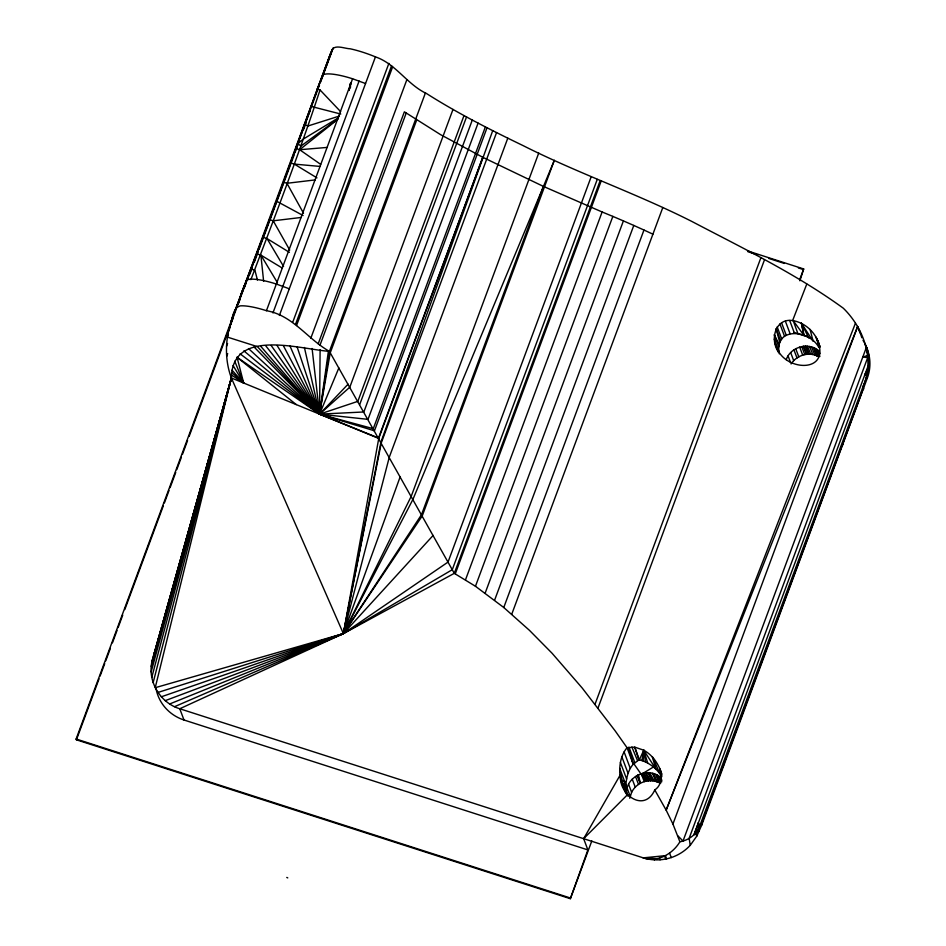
<?xml version="1.0" encoding="UTF-8"?>
<svg xmlns="http://www.w3.org/2000/svg" width="946" height="946" viewBox="0 0 946 946"><rect width="100%" height="100%" fill="white"/><g stroke="black" fill="none" stroke-linecap="round" stroke-linejoin="round"><path stroke-width="1.42" d="M666.623 858.802L665.428 855.645L643.28 857.868C652.362 860.683 662.235 860.529 671.246 857.573A43.918 41.979 -20.6 0 0 690.237 845.322L696.764 836.158L699.07 831.061L698.314 823.032L699.638 826.272C696.433 834.644 688.558 840.249 679.902 841.786C672.63 854.013 657.505 862.634 643.28 857.868L179.764 708.755C160.075 702.866 147.162 681.002 152.105 660.947L231.392 377.986C232.089 327.836 299.303 349.05 329.421 351.38L454.293 573.335L475.46 586.272L503.769 607.509L529.429 630.32L552.097 653.272L582.168 687.979L615.125 730.82L627.044 747.707L633.217 764.25C626.831 771.498 625.992 781.538 625.353 790.726L620.363 777.73L620.789 773.97L620.103 774.94M320.103 349.736L319.559 414.147L378.53 438.01L482.803 157.284L440.73 134.746L404.368 111.829L318.223 343.741M487.048 127.734L374.462 430.797L319.559 414.147L329.421 351.38C307.344 338.869 292.893 315.361 266.441 310.69A37.556 8.49 20.4 0 0 240.107 305.889C231.924 308.23 232.468 321.605 229.098 328.357C225.16 344.675 225.444 362.188 231.392 377.986L343.386 633.619L179.764 708.755L183.997 720.001L587.88 849.922L570.355 898.7L76.425 739.807L76.118 739.003L331.301 51.723C333.193 43.35 344.439 48.695 350.091 48.778A37.556 8.49 20.4 0 1 375.444 56.878C395.913 63.831 407.052 84.419 426.54 93.548C457.45 113.213 490.217 129.732 523.173 145.649C578.361 173.461 636.93 193.634 692.046 221.553C743.402 248.479 796.307 274.08 843.264 308.171C863.308 327.659 874.991 359.113 863.284 385.956L699.638 826.272L698.633 828.471L698.314 823.032L694.163 834.597L699.07 831.061L701.707 825.149L867.352 378.01A43.918 41.979 -20.6 0 0 865.815 345.905M350.41 87.671L350.623 83.248L349.015 90.402M818.929 347.584C809.551 329.374 773.816 326.524 779.279 353.816M661.762 776.761C657.718 769.583 650.824 763.93 643.15 760.986L643.741 750.19L634.754 747.151L627.044 747.707C620.824 755.109 619.11 765.29 619.949 774.679M626.607 794.333C624.691 776.796 648.542 765.74 660.982 777.825L661.845 780.462M328.404 351.167L319.559 414.147L373.28 428.68L485.393 126.882M698.314 823.032L699.496 826.449L698.503 826.189L698.479 828.85L701.376 824.321L863.414 388.167L863.284 385.956C869.492 371.612 872.283 354.029 862.989 340.312M349.937 87.505L350.623 83.248L349.18 90.39M643.15 760.986L641.932 760.537L643.741 750.19C652.657 755.145 658.617 763.942 661.597 773.521M174.561 706.686L343.386 633.619L378.755 438.412L482.803 157.284M169.701 703.966L343.386 633.619L380.907 442.231L492.712 130.654M165.266 700.643L343.386 633.619L381.273 442.882L496.567 132.582M629.764 798.258L631.621 792.334A20.434 19.523 -20.6 0 1 635.263 787.19C641.766 780.332 652.492 778.688 660.639 783.43M153.146 682.645L231.392 377.986L378.755 438.412M161.328 696.788L343.386 633.619L389.303 457.155L507.789 138.187M151.786 677.348L231.392 377.986L152.105 660.947M151.159 671.908L231.392 377.986L155.215 687.707L343.386 633.619L454.293 573.335L600.154 180.662M151.265 666.398L231.392 377.986L153.678 655.613L156.764 647.301M326.145 65.948L331.301 51.723M289.299 288.79L276.338 284.036A37.556 8.49 20.4 0 0 250.004 279.247L247.095 279.732L241.053 294.324L276.646 201.238L317.3 89.054L320.032 89.941C299.066 153.914 274.837 216.764 250.891 279.649M157.332 644.368L153.678 655.613L157.663 644.498M159.165 638.739L160.536 634.53M867.352 378.01L866.406 375.491L868.156 370.631M157.958 692.448L343.386 633.619L400.229 476.63M231.155 320.966L244.234 285.739M330.379 53.827L317.3 89.054L323.343 74.474L326.252 73.977A37.556 8.49 20.4 0 1 352.586 78.778L365.546 83.532M236.039 308.621L246.551 280.737M322.196 76.709L332.696 48.825M229.098 328.357L236.275 309.023M237.056 306.634L258.329 249.638M319.5 84.986L295.897 148.51L299.646 149.716L320.67 164.356M320.528 82.231L333.24 47.82M76.425 739.807L99.058 678.85M100.087 676.083L104.722 663.607M105.751 660.84L110.386 648.377M112.444 642.831L117.068 630.367M118.108 627.588L122.732 615.125M124.789 609.579L163.386 505.684M164.415 502.917L169.05 490.442M170.079 487.675L175.743 472.432M176.772 469.665L181.396 457.202M182.424 454.423L187.568 440.576M189.117 436.413L227.714 332.519M228.743 329.74L233.378 317.277M238.522 303.418L240.059 299.267M244.174 288.187L245.724 284.025M247.781 278.491L286.378 174.584M287.407 171.817L292.042 159.354M293.071 156.575L297.694 144.111M299.752 138.565L304.387 126.102M305.416 123.335L310.052 110.859M228.199 332.484L230.256 326.949M249.768 274.411L252.334 267.493M254.391 261.959L257.986 252.286M259.015 249.519L293.946 155.499M294.963 152.732L299.586 140.292M303.701 129.224L306.268 122.318M228.4 334.446L227.418 337.107L257.407 346.638L319.559 414.147L368.018 419.35L478.073 123.11M226.532 346.26L227.56 343.493M226.673 356.382L227.702 353.615M266.441 310.69L352.586 78.778M272.956 312.925L359.102 81.013M279.389 315.444L375.444 56.878M292.846 321.924L388.889 63.358M295.554 324.253L391.597 65.688M296.547 325.519L392.59 66.953M310.796 338.278L406.851 79.712M320.032 345.077L406.177 113.142M329.421 351.38L425.464 92.814M416.63 120.166L330.237 352.811L319.559 414.147L363.855 411.971L472.302 120.024M452.992 109.429L349.819 387.174L319.559 414.147L237.044 357.269L243.666 383.024L231.451 375.054M464.001 115.578L357.848 401.352L319.559 414.147L240.071 353.804M466.532 116.937L359.681 404.592M538.747 153.027L411.238 496.272L343.386 633.619L452.271 569.705L597.257 179.397M433.138 535.424L343.386 633.619L422.235 515.925L554.356 160.252L543.453 186.421L421.526 514.648L343.386 633.619L448.026 562.09L591.179 176.76M601.183 181.017L455.322 573.69M465.515 579.792L602.117 211.975L543.453 186.421L483.11 157.45M475.46 586.272L612.842 216.398L602.117 211.975M485.168 593.095L623.402 220.903L612.842 216.398M494.604 600.19L633.785 225.444L623.402 220.903M503.769 607.509L643.966 230.032L633.785 225.444M511.739 614.25L662.815 207.517M594.987 704.344L760.832 257.903M597.931 708.199L764.439 259.937M799.607 279.921L803.686 268.96L747.553 250.903M570.355 898.7L591.818 840.923M799.878 280.808L803.686 268.96M679.902 841.786L672.937 824.049L857.644 326.512L859.973 332.815M677.88 835.874L683.024 841.006L866.146 348.022L867.115 348.932L865.614 346.189L868.487 354.23L867.565 355.53L862.811 357.02L867.695 357.623L689.149 838.286L690.237 845.322M693.95 834.81L867.955 366.35L868.582 367.899M778.605 352.219C769.689 340.253 774.975 317.915 792.63 320.552L806.772 284.072M855.456 323.177L666.15 810.143L672.937 824.049M857.644 326.512L666.15 810.143L654.774 789.934C661.786 785.428 662.496 775.566 659.646 768.365M338.869 367.923L319.559 414.147L243.891 350.883M543.453 186.421L412.953 499.346L343.386 633.619M786.209 359.669C790.69 346.378 809.303 341.731 819.413 351.273M654.774 789.934C644.77 812.271 620.694 796.083 620.363 777.73M587.88 849.922L583.647 838.676L620.789 773.97M696.764 836.158L695.724 833.379L698.314 829.015M867.801 369.673L865.093 374.048L866.406 375.491M791.081 363.95C796.733 355.01 809.445 351.226 818.68 356.76L815.428 348.601M699.638 826.272L701.376 824.321L701.707 825.149M348.104 384.147L319.559 414.147L248.55 348.601M695.724 833.379L698.858 830.115M583.647 838.676L627.588 794.605M628.345 747.446L633.217 764.25L638.905 759.875L641.932 760.537M337.781 119.326L299.646 149.716L327.162 147.434M337.651 119.078L301.005 146.039L297.659 143.674L303.548 138.92L338.55 117.753M654.407 766.402L643.327 773.13L646.343 781.171L642.287 773.402L645.929 781.041L633.359 763.044M339.472 116.015L308.16 125.924L304.482 124.73M283.67 182.235L286.934 183.288L315.231 179.906M269.752 219.685L273.217 220.808L301.36 217.438M643.28 857.868L656.725 858.649M290.706 162.949L294.324 164.107L319.902 166.413M792.63 320.552C805.649 322.74 816.244 333.122 819.567 345.751M340.773 114.04L311.057 106.413M747.86 251.695L757.675 254.864M768.909 258.471L784.34 263.437M798.377 267.954L802.586 269.303M794.037 332.46L808.097 336.989M276.646 201.238L303.087 215.522M263.083 237.292L267.02 238.558L289.381 252.346M256.756 253.788L260.883 255.124L282.062 267.931M250.915 268.96L254.912 270.237L257.454 280.028M76.118 739.003L570.06 897.896M286.768 877.439L287.761 877.888M643.966 230.032L652.917 234.17M294.324 164.107L316.957 177.872M237.044 357.269L296.311 404.604M231.723 372.606L243.666 383.024L234.738 361.206M254.131 347.028L319.559 414.147L312.097 348.495M320.032 89.941L340.619 111.628M232.007 370.17L243.666 383.024L233.071 365.534M260.694 346.248L319.559 414.147L304.399 347.478M265.731 345.787L319.559 414.147L297.032 346.662M271.206 345.526L319.559 414.147L290.008 346.059M867.695 357.623L869.114 359.669L866.335 348.116M648.459 780.852L643.327 773.13L648.034 780.734M650.588 780.757L645.432 772.823L650.162 780.639M277.083 345.491L319.559 414.147L283.362 345.668M277.485 282.748L260.883 255.124L263.638 281.317M267.02 238.558L283.552 266.405M647.561 772.728L652.279 780.746L649.003 772.716M777.186 348.459C785.653 371.069 830.363 373.552 817.616 340.536M649.677 772.835L654.372 781.077M273.217 220.808L289.713 250.063M286.934 183.288L303.512 213.193M808.806 338.029L801.416 323.236L803.887 335.31L793.197 320.611L797.809 333.359M779.22 344.699L774.266 334.636L778.854 346.851M660.734 781.845L657.624 775.401L660.225 783.3L656.985 775.152M652.456 773.343L656.406 781.621L653.804 773.71M661.774 781.786L659.374 776.524L661.1 781.798M865.082 344.356L867.115 348.932M652.764 757.261L659.693 773.367M637.036 775.484L640.336 783.347L638.42 774.786M803.201 346.224L806.489 354.194M805.318 346.094L808.617 354.088M631.893 746.985L637.462 760.513M807.446 346.177L810.746 354.206M809.54 346.473L812.827 354.537M811.585 346.981L814.861 355.081M653.142 773.521L656.406 781.621M842.709 443.851L843.04 444.679M723.867 763.8L724.187 764.628M817.19 349.701L819.886 356.524M813.548 347.69L816.765 355.838M814.199 347.903L817.427 356.122M818.822 350.966L819.886 353.709M818.763 343.847L819.792 346.532M660.308 770.328L661.857 774.372M793.931 349.878L797.04 358.037M795.752 348.767L798.826 356.89M863.414 388.167L863.722 388.995M805.992 346.177L809.019 354.206M803.864 346.271L806.891 354.301M801.759 346.591L804.774 354.62M789.685 320.505L794.439 333.169M799.689 347.111L802.705 355.14M785.381 321.191L790.076 333.666M781.573 322.823L786.209 335.156M779.906 323.97L784.53 336.256M790.679 352.61L793.694 360.639M777.151 326.878L781.739 339.094M788.065 355.921L790.584 362.614M780.663 340.808L776.075 328.605L779.823 342.677M774.277 339.141L778.889 351.439M775.259 343.824L778.369 352.089M641.258 773.662L644.273 781.692M669.567 853.091L671.246 857.573M634.825 762.642L629.055 747.293L633.217 764.25M635.499 776.43L638.515 784.459M664.636 856.13L665.724 859.051M624.1 751.928L630.296 768.4M632.247 779.161L635.263 787.19M621.877 756.895L628.073 773.367M659.445 858.164L660.072 859.819M620.41 762.5L626.595 778.96M628.605 784.305L631.621 792.334M654.1 859.134L654.384 859.879M627.151 788.207L630.178 796.236M626.571 792.287L628.073 796.296M620.978 780.698L625.436 792.547M818.207 342.074L819.662 345.976M816.611 338.219L819.922 347.158M660.923 773.213L661.869 775.815M815.878 337.036L819.555 347.324M620.044 775.353L626.536 794.143L625.933 784.967L619.76 768.519L622.267 781.81L624.348 780.746L625.353 790.726M637.604 775.176L640.336 783.347M859.086 329.456L861.853 337.746M655.767 774.455L658.369 782.366M638.905 759.875L634.754 747.151L639.366 759.898L643.741 750.19L655.945 769.11L652.291 756.753M647.691 762.984L643.741 750.19L645.456 761.861M810.072 329.397L813.134 341.281L801.416 323.236L804.041 335.44M183.997 720.001A43.918 41.979 -20.6 0 1 156.019 688.593"/></g></svg>
